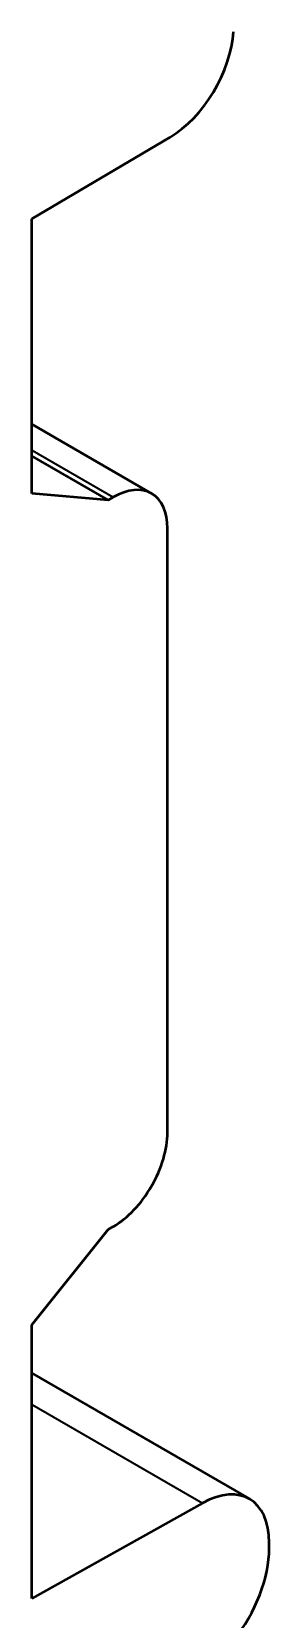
# Model space of a CAD drawing. Header units: millimetres. Extents: x 0 to 415, y 0 to 297.
# Drawn here: x 125.58 to 130.53, y 55 to 88.05 of the extents above; entities that cross this region are included whole.
import ezdxf

# ---------------------------------------------------------------- set-up
doc = ezdxf.new("R2010")
doc.units = ezdxf.units.MM
doc.layers.add('Sichtbar (ISO)', color=7, linetype='Continuous', lineweight=50)
doc.layers.add('Sichtbar schmal (ISO)', color=7, linetype='Continuous', lineweight=35)

msp = doc.modelspace()

# ---------------------------------------------------------------- linework, layer by layer
at = {"layer": 'Sichtbar (ISO)'}
for p, q in [((125.583, 84.157), (128.466, 85.857)), ((125.583, 78.441), (125.583, 84.157)), ((125.583, 79.881), (128.081, 78.439)), ((125.583, 79.218), (127.176, 78.299)), ((127.176, 78.299), (125.583, 78.441)), ((127.281, 78.36), (127.176, 78.299)), ((128.412, 65.132), (128.412, 77.706)), ((127.176, 63.112), (127.281, 63.173)), ((125.583, 61.131), (127.176, 63.112)), ((125.583, 55.434), (125.583, 61.131)), ((125.583, 60.122), (130.119, 57.503)), ((129.144, 57.418), (125.583, 55.434)), ((130.533, 56.477), (130.533, 56.587))]:
    msp.add_line(p, q, dxfattribs=at)
for centre, major_axis, start_param, end_param in [((128.451, 87.4), (0.95, 1.646), 3.937861, 5.419637), ((127.281, 77.053), (0.8, 1.386), 5.49776, 7.06861), ((127.281, 64.479), (0.8, 1.386), 3.926964, 5.497814), ((129.119, 55.771), (1, 1.732), 5.49776, 7.051155), ((129.048, 55.62), (1.05, 1.819), 4.45059, 5.497787)]:
    msp.add_ellipse(centre, major_axis=major_axis, ratio=0.57735, start_param=start_param, end_param=end_param, dxfattribs=at)
at = {"layer": 'Sichtbar schmal (ISO)'}
for p, q in [((125.583, 79.339), (127.281, 78.36)), ((125.583, 59.473), (129.144, 57.418))]:
    msp.add_line(p, q, dxfattribs=at)

doc.saveas('drawing.dxf')
